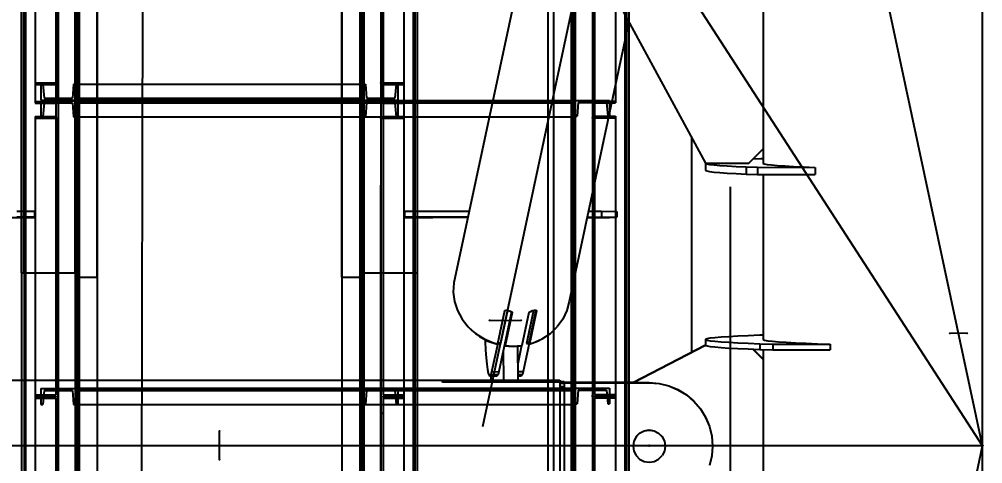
# Model space of a CAD drawing. Header units: millimetres. Extents: x 150209.93 to 150215.05, y 136675.65 to 136679.93.
# Drawn here: x 150213.5476 to 150213.6145, y 136677.6296 to 136677.6605 of the extents above; entities that cross this region are included whole.
import ezdxf

# ---------------------------------------------------------------- set-up
doc = ezdxf.new("R2010")
doc.units = ezdxf.units.MM
doc.header["$LTSCALE"] = 0.25
for name, pattern in [('CENTER', [50.8, 31.75, -6.35, 6.35, -6.35]), ('XKITLINE00', [0]), ('XKITLINE02', [4, 2, -2]), ('XKITLINE03', [6, 3, -1, 1, -1])]:
    doc.linetypes.add(name, pattern=pattern)
doc.styles.add('ROMANS', font='romans.shx')
doc.dimstyles.new('MD300', dxfattribs={"dimtxt": 2.5, "dimasz": 2.5, "dimexe": 1, "dimexo": 1, "dimgap": 0.5, "dimtad": 1, "dimdec": 1, "dimlfac": 50, "dimrnd": 0.5, "dimdsep": 46, "dimtxsty": 'ROMANS', "dimcen": 1, "dimclrd": 146, "dimclre": 146, "dimclrt": 30, "dimadec": 1, "dimazin": 2, "dimtfac": 1, "dimtdec": 1, "dimtmove": 0, "dimatfit": 1, "dimfxl": 1, "dimtolj": 1, "dimtzin": 0, "dimlwd": -1, "dimlwe": -1, "dimarcsym": 0})

# ---------------------------------------------------------------- blocks, each defined once
blk = doc.blocks.new('çatıı')
at = {"color": 116, "linetype": 'XKITLINE02', "true_color": 0x136734}
for p, q in [((23096.3, 10060.36), (23096.3, 11600.44)), ((23097.15, 10060.36), (23097.15, 11600.44)), ((23097.69, 10060.36), (23097.69, 11600.44)), ((23114.92, 10060.36), (23114.92, 11600.44)), ((23115, 10058.83), (23115, 11600.44)), ((23115.45, 10060.36), (23115.45, 11600.44)), ((23115.85, 10058.83), (23115.85, 11600.44)), ((23116.3, 10060.36), (23116.3, 11600.44)), ((23122.5, 10058.83), (23122.5, 11600.44)), ((23207.49, 10058.83), (23207.48, 11600.44)), ((23214.14, 10058.83), (23214.13, 11600.44)), ((23214.99, 10058.83), (23214.98, 11600.44)), ((23213.68, 10721.72), (23213.68, 10060.36)), ((23214.53, 10720.87), (23214.53, 10060.36)), ((23215.07, 10720.34), (23215.07, 10060.36)), ((23232.3, 10703.1), (23232.3, 10060.36)), ((23232.83, 10702.57), (23232.83, 10060.36)), ((23233.68, 10701.72), (23233.68, 10060.36)), ((23097.15, 10409.49), (23097.15, 9590.91)), ((23097.15, 10409.49), (23097.16, 9590.91)), ((23097.69, 10409.49), (23097.69, 9590.91)), ((23097.69, 10409.49), (23097.69, 9590.91)), ((23114.92, 10409.49), (23114.92, 9590.91)), ((23114.92, 10409.49), (23114.92, 9590.91)), ((23115, 10409.49), (23115, 9590.95)), ((23115, 10409.49), (23115, 9590.95)), ((23115.45, 10409.49), (23115.45, 9590.91)), ((23115.45, 10409.49), (23115.46, 9590.91)), ((23115.85, 10409.49), (23115.85, 9590.95)), ((23115.85, 10409.49), (23115.85, 9590.95)), ((23214.14, 10409.49), (23214.13, 9590.95)), ((23214.14, 10409.49), (23214.14, 9590.95)), ((23214.53, 10409.49), (23214.54, 9590.91)), ((23214.99, 10409.49), (23214.98, 9590.95)), ((23214.99, 10409.49), (23214.99, 9590.95)), ((23215.07, 10409.49), (23215.07, 9590.91)), ((23232.3, 10409.49), (23232.3, 9590.91)), ((23232.83, 10409.49), (23232.84, 9590.91)), ((23305.8, 10397.09), (23305.8, 9743.46)), ((23306.33, 10397.62), (23306.33, 9742.92)), ((23287.18, 10378.47), (23287.18, 9762.07)), ((23287.63, 10379.77), (23287.63, 9760.77)), ((23288.03, 10379.32), (23288.03, 9761.22)), ((23288.48, 10379.77), (23288.48, 9760.77)), ((23288.57, 10379.86), (23288.57, 9760.69)), ((23233.68, 10370.27), (23233.68, 9770.27)), ((23278.98, 10370.27), (23278.98, 9770.27)), ((23307.18, 10232.36), (23307.18, 10147.6)), ((23101.01, 10223.17), (23101.01, 10125.85)), ((23108.21, 10222.59), (23108.21, 10120.61)), ((23109.01, 10223.17), (23109.01, 10120.61)), ((23220.98, 10223.17), (23220.98, 10120.61)), ((23221.78, 10222.59), (23221.78, 10120.61)), ((23228.98, 10223.17), (23228.98, 10125.85)), ((23101, 10217.38), (23101, 10119.35)), ((23101.01, 10217.38), (23101.01, 10119.35)), ((23108.2, 10216.8), (23108.2, 10114.13)), ((23108.21, 10216.8), (23108.21, 10114.13)), ((23109, 10217.38), (23109, 10114.13)), ((23109.01, 10217.38), (23109.01, 10114.13)), ((23220.99, 10217.38), (23220.99, 10114.13)), ((23221.79, 10216.8), (23221.79, 10114.13)), ((23228.99, 10217.38), (23228.99, 10119.35)), ((23295.28, 10216.94), (23295.28, 10114.27)), ((23302.48, 10217.52), (23302.48, 10119.49)), ((23294.48, 10211.18), (23294.48, 10114.27)), ((23302.48, 10213.12), (23302.48, 10119.49)), ((23295.28, 10209.94), (23295.28, 10114.27)), ((23101.01, 10126.43), (23109.01, 10126.43)), ((23101.01, 10125.85), (23108.21, 10125.85)), ((23103, 10125.92), (23103.68, 10125.92)), ((23103, 10125.92), (23103, 10120.42)), ((23103, 10125.92), (23103, 10120.42)), ((23103.68, 10125.92), (23104.07, 10121.12)), ((23103.68, 10125.92), (23104.07, 10121.12)), ((23114.32, 10125.92), (23113.94, 10121.12)), ((23114.32, 10125.92), (23113.94, 10121.12)), ((23114.32, 10125.92), (23115, 10125.92)), ((23115, 10125.92), (23115, 10120.42)), ((23115, 10125.92), (23122.5, 10125.92)), ((23115, 10125.92), (23115, 10120.42)), ((23115, 10125.92), (23115, 10120.42)), ((23207.49, 10125.92), (23214.98, 10125.92)), ((23214.98, 10125.92), (23214.98, 10120.42)), ((23214.98, 10125.92), (23214.98, 10120.42)), ((23214.98, 10125.92), (23215.66, 10125.92)), ((23214.98, 10125.92), (23214.98, 10120.42)), ((23215.66, 10125.92), (23216.05, 10121.12)), ((23215.66, 10125.92), (23216.05, 10121.12)), ((23220.98, 10126.43), (23228.98, 10126.43)), ((23221.78, 10125.85), (23228.98, 10125.85)), ((23226.3, 10125.92), (23225.92, 10121.12)), ((23226.3, 10125.92), (23225.92, 10121.12)), ((23226.3, 10125.92), (23226.98, 10125.92)), ((23226.98, 10125.92), (23226.98, 10120.42)), ((23226.98, 10125.92), (23226.98, 10120.42)), ((23104.07, 10121.12), (23113.94, 10121.12)), ((23115, 10121.12), (23214.98, 10121.12)), ((23216.05, 10121.12), (23225.92, 10121.12)), ((23101, 10119.93), (23109, 10119.93)), ((23101, 10119.35), (23108.2, 10119.35)), ((23101.01, 10119.93), (23109.01, 10119.93)), ((23101.01, 10119.35), (23108.21, 10119.35)), ((23103, 10120.42), (23115, 10120.42)), ((23103, 10120.13), (23103, 10114.63)), ((23103, 10120.13), (23115, 10120.13)), ((23103, 10120.13), (23103, 10114.63)), ((23103, 10120.13), (23103, 10114.63)), ((23103, 10120.13), (23115, 10120.13)), ((23103, 10120.13), (23103, 10114.63)), ((23104.07, 10119.43), (23103.68, 10114.63)), ((23104.07, 10119.43), (23103.68, 10114.63)), ((23104.07, 10119.43), (23103.68, 10114.63)), ((23104.07, 10119.43), (23103.68, 10114.63)), ((23104.07, 10119.43), (23113.94, 10119.43)), ((23104.07, 10119.43), (23113.94, 10119.43)), ((23108.2, 10119.94), (23108.2, 10017.96)), ((23108.2, 10119.94), (23109, 10119.94)), ((23108.21, 10120.61), (23109.01, 10120.61)), ((23108.21, 10119.94), (23108.21, 10017.96)), ((23108.21, 10119.94), (23109.01, 10119.94)), ((23109, 10119.94), (23109, 10017.38)), ((23109.01, 10119.94), (23109.01, 10017.38)), ((23113.94, 10119.43), (23114.32, 10114.63)), ((23113.94, 10119.43), (23114.32, 10114.63)), ((23113.94, 10119.43), (23114.32, 10114.63)), ((23113.94, 10119.43), (23114.32, 10114.63)), ((23115, 10120.42), (23122.5, 10120.42)), ((23115, 10120.13), (23115, 10114.63)), ((23115, 10120.13), (23122.5, 10120.13)), ((23115, 10120.13), (23115, 10114.63)), ((23115, 10120.13), (23122.5, 10120.13)), ((23115, 10120.13), (23115, 10114.63)), ((23115, 10120.13), (23115, 10114.63)), ((23115, 10120.13), (23115, 10114.63)), ((23115, 10120.13), (23115, 10114.63)), ((23115, 10119.43), (23288.48, 10119.43)), ((23115, 10119.43), (23214.98, 10119.43)), ((23207.49, 10120.42), (23214.98, 10120.42)), ((23207.49, 10120.13), (23278.98, 10120.13)), ((23207.49, 10120.13), (23214.98, 10120.13)), ((23214.98, 10120.42), (23226.98, 10120.42)), ((23214.98, 10120.13), (23214.98, 10114.63)), ((23214.98, 10120.13), (23214.98, 10114.63)), ((23214.98, 10120.13), (23226.98, 10120.13)), ((23214.98, 10120.13), (23214.98, 10114.63)), ((23216.05, 10119.43), (23215.66, 10114.63)), ((23216.05, 10119.43), (23215.66, 10114.63)), ((23216.05, 10119.43), (23225.92, 10119.43)), ((23220.98, 10120.61), (23221.78, 10120.61)), ((23220.99, 10119.94), (23220.99, 10021.9)), ((23220.99, 10119.94), (23221.79, 10119.94)), ((23220.99, 10119.93), (23228.99, 10119.93)), ((23221.79, 10119.94), (23221.79, 10021.9)), ((23221.79, 10119.93), (23221.79, 10114.13)), ((23221.79, 10119.35), (23228.99, 10119.35)), ((23225.92, 10119.43), (23226.3, 10114.63)), ((23225.92, 10119.43), (23226.3, 10114.63)), ((23226.98, 10120.13), (23226.98, 10114.63)), ((23226.98, 10120.13), (23226.98, 10114.63)), ((23287.18, 10120.13), (23288.48, 10120.13)), ((23288.48, 10120.27), (23288.48, 10114.77)), ((23288.48, 10120.27), (23300.48, 10120.27)), ((23288.48, 10120.27), (23288.48, 10114.77)), ((23288.48, 10120.13), (23288.48, 10114.63)), ((23289.55, 10119.57), (23289.16, 10114.77)), ((23289.55, 10119.57), (23289.16, 10114.77)), ((23289.55, 10119.57), (23299.42, 10119.57)), ((23294.48, 10120.09), (23294.48, 10017.52)), ((23294.48, 10120.09), (23295.28, 10120.09)), ((23294.48, 10120.07), (23302.48, 10120.07)), ((23295.28, 10120.09), (23295.28, 10018.11)), ((23295.28, 10119.49), (23302.48, 10119.49)), ((23299.42, 10119.57), (23299.8, 10114.77)), ((23299.42, 10119.57), (23299.8, 10114.77)), ((23300.48, 10120.27), (23300.48, 10114.77)), ((23300.48, 10120.27), (23300.48, 10114.77)), ((23101, 10114.7), (23101, 10017.38)), ((23101, 10114.7), (23108.2, 10114.7)), ((23101, 10114.12), (23109, 10114.12)), ((23101.01, 10114.7), (23101.01, 10017.38)), ((23101.01, 10114.7), (23108.21, 10114.7)), ((23101.01, 10114.12), (23109.01, 10114.12)), ((23103, 10114.63), (23103.68, 10114.63)), ((23103, 10114.63), (23103.68, 10114.63)), ((23108.2, 10114.13), (23109, 10114.13)), ((23108.21, 10114.13), (23109.01, 10114.13)), ((23114.32, 10114.63), (23115, 10114.63)), ((23114.32, 10114.63), (23115, 10114.63)), ((23115, 10114.63), (23122.5, 10114.63)), ((23115, 10114.63), (23122.5, 10114.63)), ((23207.49, 10114.63), (23278.98, 10114.63)), ((23207.49, 10114.63), (23214.98, 10114.63)), ((23214.98, 10114.63), (23215.66, 10114.63)), ((23220.99, 10114.13), (23221.79, 10114.13)), ((23220.99, 10114.12), (23228.99, 10114.12)), ((23221.79, 10114.7), (23228.99, 10114.7)), ((23226.3, 10114.63), (23226.98, 10114.63)), ((23228.99, 10114.7), (23228.99, 10017.38)), ((23287.18, 10114.63), (23288.48, 10114.63)), ((23288.48, 10114.77), (23289.16, 10114.77)), ((23294.48, 10114.27), (23295.28, 10114.27)), ((23294.48, 10114.26), (23302.48, 10114.26)), ((23295.28, 10114.84), (23302.48, 10114.84)), ((23299.8, 10114.77), (23300.48, 10114.77)), ((23302.48, 10114.84), (23302.48, 10017.52)), ((23096.3, 10060.36), (23116.3, 10060.36)), ((23115, 10058.83), (23122.5, 10058.83)), ((23207.49, 10058.83), (23214.99, 10058.83)), ((23213.68, 10060.36), (23233.68, 10060.36)), ((23096.3, 10023.11), (23096.3, 9977.44)), ((23096.3, 10023.11), (23096.3, 9977.44)), ((23108.2, 10023.2), (23109, 10023.2)), ((23108.2, 10023.2), (23108.2, 10017.96)), ((23108.21, 10023.2), (23109.01, 10023.2)), ((23109, 10023.2), (23109, 10017.38)), ((23116.3, 10023.11), (23116.3, 9977.44)), ((23116.3, 10023.11), (23116.3, 9977.44)), ((23122.5, 10023.11), (23122.5, 9977.44)), ((23122.5, 10023.11), (23122.5, 9977.44)), ((23207.48, 10023.11), (23207.48, 9977.44)), ((23207.49, 10023.11), (23207.49, 9977.44)), ((23213.68, 10023.11), (23213.68, 9977.44)), ((23220.99, 10023.2), (23221.79, 10023.2)), ((23220.99, 10021.9), (23220.99, 10017.38)), ((23221.79, 10021.9), (23221.79, 10017.96)), ((23228.98, 10023.11), (23228.98, 9977.44)), ((23228.99, 10021.9), (23228.99, 10017.96)), ((23278.98, 10023.11), (23278.98, 9977.44)), ((23280.98, 10023.11), (23280.98, 9977.44)), ((23287.18, 10022.4), (23287.18, 9978.15)), ((23294.48, 10023.35), (23295.28, 10023.35)), ((23294.48, 10022.4), (23294.48, 10017.52)), ((23307.18, 10022.4), (23307.18, 9978.15)), ((23101, 10017.96), (23108.2, 10017.96)), ((23101, 10017.96), (23101, 10017.38)), ((23101, 10017.38), (23101, 9919.35)), ((23101, 10017.38), (23109, 10017.38)), ((23101, 10017.38), (23109, 10017.38)), ((23101.01, 10017.96), (23108.21, 10017.96)), ((23101.01, 10017.38), (23101.01, 9919.35)), ((23101.01, 10017.38), (23109.01, 10017.38)), ((23101.01, 10017.38), (23109.01, 10017.38)), ((23103, 10020.13), (23103, 10014.63)), ((23103, 10020.13), (23115, 10020.13)), ((23103, 10020.13), (23103, 10014.63)), ((23103, 10020.13), (23103, 10014.63)), ((23103, 10020.13), (23115, 10020.13)), ((23103, 10020.13), (23103, 10014.63)), ((23104.07, 10019.43), (23103.68, 10014.63)), ((23104.07, 10019.43), (23103.68, 10014.63)), ((23104.07, 10019.43), (23103.68, 10014.63)), ((23104.07, 10019.43), (23103.68, 10014.63)), ((23104.07, 10019.43), (23113.94, 10019.43)), ((23104.07, 10019.43), (23113.94, 10019.43)), ((23109, 10017.38), (23109, 9914.13)), ((23109.01, 10017.38), (23109.01, 9914.13)), ((23113.94, 10019.43), (23114.32, 10014.63)), ((23113.94, 10019.43), (23114.32, 10014.63)), ((23113.94, 10019.43), (23114.32, 10014.63)), ((23113.94, 10019.43), (23114.32, 10014.63)), ((23115, 10020.13), (23288.48, 10020.13)), ((23115, 10020.13), (23115, 10014.63)), ((23115, 10020.13), (23214.98, 10020.13)), ((23115, 10020.13), (23115, 10014.63)), ((23115, 10020.13), (23115, 10014.63)), ((23115, 10020.13), (23115, 10014.63)), ((23115, 10020.13), (23115, 10014.63)), ((23115, 10020.13), (23115, 10014.63)), ((23115, 10019.43), (23288.48, 10019.43)), ((23115, 10019.43), (23214.98, 10019.43)), ((23214.98, 10020.13), (23214.98, 10014.63)), ((23214.98, 10020.13), (23214.98, 10014.63)), ((23214.98, 10020.13), (23226.98, 10020.13)), ((23214.98, 10020.13), (23214.98, 10014.63)), ((23216.05, 10019.43), (23215.66, 10014.63)), ((23216.05, 10019.43), (23215.66, 10014.63)), ((23216.05, 10019.43), (23225.92, 10019.43)), ((23220.99, 10017.38), (23220.99, 9914.13)), ((23220.99, 10017.38), (23228.99, 10017.38)), ((23220.99, 10017.38), (23228.99, 10017.38)), ((23221.79, 10017.96), (23228.99, 10017.96)), ((23225.92, 10019.43), (23226.3, 10014.63)), ((23225.92, 10019.43), (23226.3, 10014.63)), ((23226.98, 10020.13), (23226.98, 10014.63)), ((23226.98, 10020.13), (23226.98, 10014.63)), ((23228.99, 10017.38), (23228.99, 9978.88)), ((23288.48, 10020.27), (23288.48, 10014.77)), ((23288.48, 10020.27), (23300.48, 10020.27)), ((23288.48, 10020.27), (23288.48, 10014.77)), ((23288.48, 10020.13), (23288.48, 10014.63)), ((23289.55, 10019.57), (23289.16, 10014.77)), ((23289.55, 10019.57), (23289.16, 10014.77)), ((23289.55, 10019.57), (23299.42, 10019.57)), ((23294.48, 10017.52), (23294.48, 9914.27)), ((23294.48, 10017.52), (23302.48, 10017.52)), ((23294.48, 10017.52), (23302.48, 10017.52)), ((23295.28, 10018.11), (23302.48, 10018.11)), ((23299.42, 10019.57), (23299.8, 10014.77)), ((23299.42, 10019.57), (23299.8, 10014.77)), ((23300.48, 10020.27), (23300.48, 10014.77)), ((23300.48, 10020.27), (23300.48, 10014.77)), ((23302.48, 10017.52), (23302.48, 9919.49)), ((23101, 10016.8), (23108.2, 10016.8)), ((23101.01, 10016.8), (23108.21, 10016.8)), ((23103, 10014.63), (23103.68, 10014.63)), ((23103, 10014.63), (23103.68, 10014.63)), ((23108.2, 10016.8), (23108.2, 9914.13)), ((23108.21, 10016.8), (23108.21, 9914.13)), ((23114.32, 10014.63), (23115, 10014.63)), ((23114.32, 10014.63), (23115, 10014.63)), ((23115, 10014.63), (23288.48, 10014.63)), ((23115, 10014.63), (23214.98, 10014.63)), ((23214.98, 10014.63), (23215.66, 10014.63)), ((23221.79, 10016.8), (23221.79, 9978.88)), ((23221.79, 10016.8), (23228.99, 10016.8)), ((23226.3, 10014.63), (23226.98, 10014.63)), ((23288.48, 10014.77), (23289.16, 10014.77)), ((23295.28, 10016.94), (23295.28, 9914.27)), ((23295.28, 10016.94), (23302.48, 10016.94)), ((23299.8, 10014.77), (23300.48, 10014.77)), ((23108.2, 10011.57), (23109, 10011.57)), ((23108.21, 10011.57), (23109.01, 10011.57)), ((23220.99, 10011.57), (23221.79, 10011.57)), ((23294.48, 10011.72), (23295.28, 10011.72)), ((23294.48, 10009.95), (23294.48, 9920.07))]:
    blk.add_line(p, q, dxfattribs=at)
at = {"color": 1, "linetype": 'XKITLINE03'}
for p, q in [((23109, 11600.44), (23109, 10060.36)), ((23115, 10058.83), (23115, 11600.44)), ((23214.98, 11600.44), (23214.99, 10058.83)), ((23109, 10409.49), (23109, 9590.91)), ((23109.01, 9590.91), (23109, 10409.49)), ((23115, 9590.95), (23115, 10409.49)), ((23115, 9590.95), (23115, 10409.49)), ((23214.99, 10409.49), (23214.98, 9590.95)), ((23214.99, 10409.49), (23214.99, 9590.95)), ((23220.99, 9590.91), (23220.98, 10409.49)), ((23288.48, 9760.77), (23288.48, 10379.77)), ((23109.01, 10126.43), (23109.01, 10223.17)), ((23220.98, 10223.17), (23220.98, 10126.43)), ((23109, 10119.93), (23109, 10217.38)), ((23109.01, 10119.93), (23109.01, 10217.38)), ((23220.99, 10217.38), (23220.99, 10119.93)), ((23294.48, 10217.52), (23294.48, 10120.07)), ((23115, 10120.42), (23214.98, 10120.42)), ((23115, 10120.42), (23115, 10120.42)), ((23288.48, 10120.13), (23115, 10120.13)), ((23214.98, 10120.13), (23115, 10120.13)), ((23115, 10120.13), (23115, 10120.13)), ((23115, 10120.13), (23115, 10120.13)), ((23214.98, 10120.42), (23214.98, 10120.42)), ((23214.98, 10120.13), (23214.98, 10120.13)), ((23288.48, 10120.27), (23288.48, 10120.27)), ((23109, 10017.38), (23109, 10114.12)), ((23109.01, 10017.38), (23109.01, 10114.12)), ((23220.99, 10114.12), (23220.99, 10017.38)), ((23294.48, 10114.26), (23294.48, 10017.52)), ((23109, 9919.93), (23109, 10017.38)), ((23109.01, 9919.93), (23109.01, 10017.38)), ((23288.48, 10020.13), (23115, 10020.13)), ((23214.98, 10020.13), (23115, 10020.13)), ((23115, 10020.13), (23115, 10020.13)), ((23115, 10020.13), (23115, 10020.13)), ((23214.98, 10020.13), (23214.98, 10020.13)), ((23220.99, 10017.38), (23220.99, 9919.93)), ((23288.48, 10020.27), (23288.48, 10020.27)), ((23294.48, 10017.52), (23294.48, 9920.07))]:
    blk.add_line(p, q, dxfattribs=at)
at = {"color": 8, "linetype": 'CENTER'}
for p, q in [((23430, 10000.27), (22900, 10820.27)), ((23256.41, 10006.9), (23430, 10820.27)), ((23430, 8951.04), (23430, 10620.27)), ((23342.5, 9590.27), (23342.5, 10410.27)), ((23430, 10000.27), (23342.5, 10410.27)), ((23258.82, 10043.85), (23269.78, 10043.88)), ((23424.65, 10039.34), (23418.67, 10039.33)), ((23165, 9995.42), (23165, 10005.42)), ((23314.2, 10000.14), (23314.2, 10000.41)), ((22900, 9180.27), (23430, 10000.27)), ((23430, 10000.27), (22900, 10000.27)), ((23342.5, 9590.27), (23430, 10000.27))]:
    blk.add_line(p, q, dxfattribs=at)
at = {"color": 7, "linetype": 'XKITLINE00'}
for p, q in [((23096.3, 10409.49), (23096.3, 10023.11)), ((23096.3, 10409.49), (23096.3, 10023.11)), ((23116.3, 10409.49), (23116.3, 10023.11)), ((23116.3, 10409.49), (23116.3, 10023.11)), ((23122.5, 10409.49), (23122.5, 10023.11)), ((23122.5, 10409.49), (23122.5, 10023.11)), ((23207.49, 10302.46), (23207.48, 10023.11)), ((23207.49, 10302.46), (23207.49, 10023.11)), ((23213.68, 10292.87), (23213.68, 10023.11)), ((23228.98, 10269.2), (23228.98, 10023.11)), ((23278.98, 10191.84), (23278.98, 10023.11)), ((23280.98, 10188.75), (23280.98, 10023.11)), ((23287.18, 10180.45), (23287.18, 10022.4)), ((23307.18, 10147.6), (23307.18, 10022.4)), ((23122.5, 10125.92), (23207.49, 10125.92)), ((23122.5, 10120.42), (23207.49, 10120.42)), ((23122.5, 10120.13), (23207.49, 10120.13)), ((23122.5, 10120.13), (23207.49, 10120.13)), ((23278.98, 10120.13), (23287.18, 10120.13)), ((23122.5, 10114.63), (23207.49, 10114.63)), ((23122.5, 10114.63), (23207.49, 10114.63)), ((23278.98, 10114.63), (23287.18, 10114.63))]:
    blk.add_line(p, q, dxfattribs=at)
at = {"color": 8, "linetype": 'XKITLINE00'}
for p, q in [((23353.8, 10201.99), (23353.8, 10098.43)), ((23353.78, 10198.43), (23353.78, 10103.47)), ((23276.1, 10196.3), (23246.36, 10056.94)), ((23300.82, 10159.36), (23333.78, 10098.48)), ((23307.17, 10147.62), (23286.42, 10050.42)), ((23328.9, 10107.49), (23328.9, 10032.77)), ((23348.78, 10098.48), (23353.78, 10103.47)), ((23353.8, 10103.52), (23353.78, 10103.47)), ((23333.76, 10098.52), (23333.74, 10098.46)), ((23333.74, 10098.46), (23334.2, 10098.27)), ((23333.74, 10098.46), (23333.74, 10095.96)), ((23333.78, 10098.48), (23348.78, 10098.48)), ((23334.2, 10098.27), (23335.2, 10098.07)), ((23335.2, 10098.07), (23336.73, 10097.89)), ((23336.73, 10097.89), (23338.78, 10097.7)), ((23338.78, 10097.7), (23341.33, 10097.53)), ((23341.33, 10097.53), (23344.37, 10097.36)), ((23350.26, 10099.96), (23352.94, 10100.06)), ((23352.94, 10100.06), (23353.8, 10100.06)), ((23353.8, 10098.61), (23353.74, 10098.45)), ((23353.74, 10098.45), (23354.2, 10098.26)), ((23354.2, 10098.26), (23355.2, 10098.07)), ((23355.2, 10098.07), (23356.73, 10097.88)), ((23356.73, 10097.88), (23358.78, 10097.7)), ((23358.78, 10097.7), (23361.33, 10097.52)), ((23361.33, 10097.52), (23364.36, 10097.35)), ((23333.74, 10095.96), (23334.2, 10095.77)), ((23334.2, 10095.77), (23335.2, 10095.58)), ((23335.2, 10095.58), (23336.73, 10095.39)), ((23336.73, 10095.39), (23338.78, 10095.2)), ((23338.78, 10095.2), (23341.33, 10095.03)), ((23341.33, 10095.03), (23344.37, 10094.86)), ((23344.37, 10097.36), (23347.87, 10097.19)), ((23344.37, 10094.86), (23347.87, 10094.69)), ((23347.87, 10097.19), (23351.8, 10097.04)), ((23347.87, 10097.19), (23347.87, 10094.69)), ((23347.87, 10094.69), (23351.8, 10094.54)), ((23351.8, 10097.04), (23371.8, 10097.03)), ((23351.8, 10097.04), (23351.8, 10094.54)), ((23351.8, 10094.54), (23371.8, 10094.53)), ((23353.8, 10094.54), (23353.8, 10037.15)), ((23364.36, 10097.35), (23367.86, 10097.19)), ((23367.86, 10097.19), (23371.8, 10097.03)), ((23371.8, 10097.03), (23371.8, 10094.53)), ((23094.64, 10081.79), (23100.75, 10081.78)), ((23100.75, 10081.78), (23101.01, 10081.78)), ((23100.75, 10081.78), (23100.75, 10079.78)), ((23228.99, 10081.78), (23229.24, 10081.78)), ((23229.24, 10081.78), (23235.35, 10081.79)), ((23229.24, 10081.78), (23229.24, 10079.78)), ((23235.35, 10081.79), (23241.62, 10081.79)), ((23241.62, 10081.79), (23248, 10081.8)), ((23248, 10081.8), (23251.67, 10081.8)), ((23293.11, 10081.76), (23297.67, 10081.75)), ((23297.67, 10081.75), (23297.67, 10079.75)), ((23297.67, 10081.75), (23303.04, 10081.73)), ((23303.04, 10081.73), (23303.04, 10079.73)), ((23090.96, 10079.65), (23097.23, 10079.64)), ((23094.64, 10079.79), (23100.75, 10079.78)), ((23097.23, 10079.64), (23101.01, 10079.64)), ((23100.75, 10079.78), (23101.01, 10079.78)), ((23228.99, 10079.78), (23229.24, 10079.78)), ((23228.99, 10079.64), (23232.76, 10079.64)), ((23229.24, 10079.78), (23235.35, 10079.79)), ((23232.76, 10079.64), (23239.03, 10079.65)), ((23235.35, 10079.79), (23241.62, 10079.79)), ((23239.03, 10079.65), (23245.41, 10079.66)), ((23241.62, 10079.79), (23248, 10079.8)), ((23245.41, 10079.66), (23251.21, 10079.66)), ((23248, 10079.8), (23251.24, 10079.8)), ((23292.65, 10079.61), (23295.09, 10079.6)), ((23292.69, 10079.76), (23297.67, 10079.75)), ((23295.09, 10079.75), (23295.09, 10079.6)), ((23295.09, 10079.6), (23300.45, 10079.59)), ((23297.67, 10079.75), (23303.04, 10079.73)), ((23300.45, 10079.74), (23300.45, 10079.59)), ((23300.45, 10079.59), (23303.04, 10079.73)), ((23246.36, 10056.94), (23246.17, 10053.68)), ((23246.17, 10053.68), (23246.6, 10050.42)), ((23246.6, 10050.42), (23247.62, 10047.26)), ((23247.62, 10047.26), (23249.22, 10044.29)), ((23265.01, 10047.23), (23262.57, 10035.82)), ((23264.06, 10047.22), (23263.95, 10047.1)), ((23264.06, 10047.22), (23264.25, 10047.3)), ((23264.25, 10047.3), (23264.53, 10047.34)), ((23264.53, 10047.34), (23264.86, 10047.34)), ((23264.8, 10047.34), (23265.01, 10047.23)), ((23264.86, 10047.34), (23265.22, 10047.29)), ((23265.01, 10047.23), (23265.44, 10047.23)), ((23265.22, 10047.29), (23265.59, 10047.19)), ((23265.59, 10047.19), (23265.94, 10047.07)), ((23274.04, 10047.25), (23271.6, 10035.84)), ((23274.89, 10047.33), (23272.54, 10036.36)), ((23274.92, 10047.33), (23272.63, 10036.62)), ((23273.34, 10047.09), (23273.69, 10047.22)), ((23273.69, 10047.22), (23274.05, 10047.31)), ((23273.82, 10047.25), (23274.04, 10047.25)), ((23274.04, 10047.25), (23274.17, 10047.33)), ((23274.05, 10047.31), (23274.39, 10047.36)), ((23274.39, 10047.36), (23274.69, 10047.37)), ((23274.69, 10047.37), (23274.91, 10047.33)), ((23274.91, 10047.33), (23275.06, 10047.25)), ((23275.06, 10047.25), (23275.1, 10047.13)), ((23285.63, 10047.26), (23284.24, 10044.29)), ((23286.42, 10050.42), (23285.63, 10047.26)), ((23249.22, 10044.29), (23251.34, 10041.61)), ((23263.95, 10047.1), (23261.51, 10035.69)), ((23266.45, 10046.84), (23262, 10026.01)), ((23266.49, 10046.8), (23264.19, 10036.02)), ((23266.66, 10046.55), (23264.22, 10035.14)), ((23265.94, 10047.07), (23266.07, 10047)), ((23266.07, 10047), (23266.24, 10046.95)), ((23266.24, 10046.95), (23266.47, 10046.83)), ((23266.47, 10046.83), (23266.61, 10046.69)), ((23266.61, 10046.69), (23266.66, 10046.55)), ((23272.44, 10046.56), (23270, 10035.14)), ((23272.54, 10046.7), (23272.44, 10046.56)), ((23272.54, 10046.7), (23272.74, 10046.84)), ((23275.1, 10047.13), (23272.67, 10035.72)), ((23272.74, 10046.84), (23273.01, 10046.96)), ((23273.01, 10046.96), (23273.09, 10046.98)), ((23273.09, 10046.98), (23273.34, 10047.09)), ((23284.24, 10044.29), (23282.32, 10041.61)), ((23250.13, 10043.14), (23250.39, 10042.74)), ((23250.39, 10042.74), (23250.79, 10042.3)), ((23251.34, 10041.61), (23253.91, 10039.3)), ((23251.86, 10041.15), (23252.61, 10040.32)), ((23279.91, 10039.3), (23282.32, 10041.61)), ((23252.61, 10040.32), (23253.81, 10039.39)), ((23253.91, 10039.3), (23256.87, 10037.42)), ((23254, 10039.24), (23255.24, 10038.28)), ((23255.24, 10038.28), (23258.19, 10036.66)), ((23256.87, 10037.42), (23260.11, 10036.04)), ((23257.23, 10037.19), (23257.25, 10036.51)), ((23273.95, 10036.04), (23277.09, 10037.42)), ((23277.09, 10037.42), (23279.91, 10039.3)), ((23333.76, 10037.36), (23334.31, 10037.55)), ((23333.76, 10037.36), (23333.76, 10035.16)), ((23333.76, 10037.16), (23334.31, 10036.97)), ((23334.31, 10037.55), (23335.4, 10037.74)), ((23335.4, 10037.74), (23337.03, 10037.93)), ((23337.03, 10037.93), (23339.18, 10038.11)), ((23339.18, 10038.11), (23341.83, 10038.29)), ((23341.83, 10038.29), (23344.98, 10038.46)), ((23344.98, 10038.46), (23348.59, 10038.62)), ((23348.59, 10038.62), (23352.65, 10038.78)), ((23352.65, 10038.78), (23353.8, 10038.81)), ((23353.76, 10037.36), (23353.8, 10037.37)), ((23353.76, 10037.36), (23353.76, 10037.16)), ((23353.76, 10037.16), (23354.31, 10036.97)), ((23257.25, 10036.51), (23257.4, 10033.52)), ((23258.23, 10036.84), (23258.19, 10036.66)), ((23258.19, 10036.66), (23261.38, 10035.53)), ((23261.61, 10035.82), (23259.51, 10026)), ((23260.11, 10036.04), (23261.51, 10035.69)), ((23261.41, 10035.72), (23261.38, 10035.53)), ((23261.6, 10036.09), (23261.61, 10035.82)), ((23261.61, 10035.82), (23262.57, 10035.82)), ((23261.64, 10036.3), (23262.57, 10035.82)), ((23264.06, 10035.65), (23264.09, 10034.99)), ((23264.21, 10035.56), (23264.09, 10034.99)), ((23264.09, 10034.99), (23265.53, 10034.84)), ((23264.18, 10036.22), (23264.21, 10035.56)), ((23264.19, 10036.02), (23264.22, 10035.14)), ((23264.22, 10035.14), (23267.07, 10034.91)), ((23265.57, 10035.03), (23265.53, 10034.84)), ((23265.53, 10034.84), (23266.98, 10034.8)), ((23266.98, 10034.8), (23268.43, 10034.85)), ((23267.07, 10034.91), (23270, 10035.14)), ((23268.46, 10035.02), (23268.43, 10034.85)), ((23268.43, 10034.85), (23269.86, 10035)), ((23268.53, 10034.86), (23268.57, 10023.11)), ((23269.93, 10035.14), (23268.55, 10028.7)), ((23269.89, 10035.14), (23269.86, 10035)), ((23272.56, 10035.84), (23270.47, 10026.03)), ((23271.6, 10035.84), (23272.54, 10036.36)), ((23271.6, 10035.84), (23272.56, 10035.84)), ((23272.65, 10036.13), (23272.53, 10035.56)), ((23272.53, 10035.56), (23273.57, 10035.94)), ((23272.53, 10035.67), (23272.53, 10035.56)), ((23272.54, 10036.36), (23272.56, 10035.84)), ((23272.63, 10036.75), (23272.65, 10036.13)), ((23272.63, 10036.62), (23272.67, 10035.72)), ((23272.67, 10035.72), (23273.95, 10036.04)), ((23274.59, 10036.32), (23275.63, 10036.71)), ((23275.63, 10036.71), (23276.16, 10037.01)), ((23275.65, 10036.79), (23275.63, 10036.71)), ((23308.55, 10022.19), (23333.76, 10035.3)), ((23308.81, 10022.2), (23333.76, 10035.18)), ((23333.76, 10035.16), (23334.31, 10034.97)), ((23334.31, 10036.97), (23335.4, 10036.77)), ((23334.31, 10034.97), (23335.4, 10034.77)), ((23335.4, 10036.77), (23337.03, 10036.58)), ((23335.4, 10034.77), (23337.03, 10034.59)), ((23337.03, 10036.58), (23339.18, 10036.4)), ((23337.03, 10034.59), (23339.18, 10034.4)), ((23339.18, 10036.4), (23341.83, 10036.22)), ((23339.18, 10034.4), (23341.83, 10034.22)), ((23341.83, 10036.22), (23344.98, 10036.05)), ((23341.83, 10034.22), (23344.98, 10034.05)), ((23344.98, 10036.05), (23348.59, 10035.89)), ((23344.98, 10034.05), (23348.59, 10033.89)), ((23348.59, 10035.89), (23352.65, 10035.74)), ((23348.59, 10033.89), (23352.65, 10033.74)), ((23350.16, 10033.83), (23353.8, 10030.2)), ((23350.29, 10033.83), (23353.8, 10030.32)), ((23352.65, 10035.74), (23357.11, 10035.6)), ((23352.65, 10035.74), (23352.65, 10033.74)), ((23354.31, 10036.97), (23355.4, 10036.77)), ((23355.4, 10036.77), (23357.03, 10036.58)), ((23357.03, 10036.58), (23359.18, 10036.4)), ((23357.11, 10035.6), (23377.11, 10035.6)), ((23357.11, 10035.6), (23357.11, 10033.6)), ((23359.18, 10036.4), (23361.83, 10036.22)), ((23361.83, 10036.22), (23364.98, 10036.05)), ((23364.98, 10036.05), (23368.59, 10035.89)), ((23368.59, 10035.89), (23372.65, 10035.74)), ((23372.65, 10035.74), (23377.11, 10035.6)), ((23377.11, 10035.6), (23377.11, 10033.6)), ((23257.4, 10033.52), (23257.59, 10030.85)), ((23257.59, 10030.85), (23257.81, 10028.57)), ((23263.56, 10033.29), (23263.59, 10023.11)), ((23352.65, 10033.74), (23357.11, 10033.6)), ((23353.8, 10033.7), (23353.8, 10030.26)), ((23357.11, 10033.6), (23377.11, 10033.6)), ((23257.81, 10028.57), (23258.07, 10026.76)), ((23353.8, 10030.26), (23353.8, 10030.2)), ((23353.8, 10030.2), (23353.8, 9970.23)), ((23258.07, 10026.76), (23258.34, 10025.46)), ((23258.34, 10025.46), (23258.64, 10024.73)), ((23258.64, 10024.73), (23258.94, 10024.57)), ((23259.23, 10025), (23258.94, 10024.57)), ((23258.94, 10024.57), (23261.43, 10024.58)), ((23259.2, 10024.57), (23259.2, 10023.11)), ((23259.51, 10026), (23259.23, 10025)), ((23259.23, 10025), (23261.72, 10025.01)), ((23259.51, 10026), (23262, 10026.01)), ((23261.72, 10025.01), (23261.43, 10024.58)), ((23262, 10026.01), (23261.72, 10025.01)), ((23268.56, 10026.03), (23270.47, 10026.03)), ((23268.56, 10025.02), (23270.19, 10025.03)), ((23268.56, 10024.59), (23269.89, 10024.6)), ((23270.19, 10025.03), (23269.89, 10024.6)), ((23270.47, 10026.03), (23270.19, 10025.03)), ((23046.8, 10023.11), (23283.2, 10023.11)), ((23242.11, 10022.72), (23242.19, 10022.76)), ((23242.11, 10022.72), (23242.11, 10022.68)), ((23242.11, 10022.68), (23242.19, 10022.65)), ((23242.19, 10022.76), (23242.36, 10022.79)), ((23242.19, 10022.65), (23242.36, 10022.57)), ((23242.36, 10022.79), (23242.6, 10022.81)), ((23242.36, 10022.57), (23242.6, 10022.51)), ((23242.6, 10022.81), (23242.89, 10022.83)), ((23242.6, 10022.51), (23242.89, 10022.47)), ((23242.89, 10022.83), (23242.89, 10022.47)), ((23242.89, 10022.83), (23243.2, 10022.83)), ((23242.89, 10022.47), (23243.2, 10022.46)), ((23243.2, 10022.83), (23243.2, 10022.46)), ((23243.2, 10022.83), (23283.2, 10022.83)), ((23243.2, 10022.46), (23283.2, 10022.46)), ((23283.2, 10023.11), (23283.2, 10021.5)), ((23283.2, 10022.55), (23284.7, 10022.55)), ((23283.2, 10022.41), (23284.7, 10022.41)), ((23283.2, 10022.19), (23314.2, 10022.19)), ((23283.2, 10022.13), (23314.2, 10022.13)), ((23283.2, 10022), (23284.7, 10022)), ((23283.2, 10021.5), (23283.2, 9977.44)), ((23283.2, 10020.88), (23284.7, 10020.88)), ((23284.7, 10022.61), (23284.7, 10022.19)), ((23284.7, 10022.4), (23308.96, 10022.4)), ((23284.7, 10022.34), (23308.84, 10022.34)), ((23284.7, 10022), (23284.7, 10019.23)), ((23314.2, 10022.19), (23317.64, 10021.92)), ((23314.2, 10022.19), (23314.2, 10022.13)), ((23314.2, 10022.13), (23317.64, 10021.86)), ((23317.64, 10021.92), (23320.99, 10021.11)), ((23317.64, 10021.92), (23317.64, 10021.86)), ((23317.64, 10021.86), (23320.99, 10021.05)), ((23320.99, 10021.11), (23324.18, 10019.79)), ((23320.99, 10021.05), (23324.18, 10019.73)), ((23284.7, 10019.23), (23284.7, 9978.28)), ((23324.18, 10019.79), (23327.13, 10017.99)), ((23324.18, 10019.73), (23327.13, 10017.93)), ((23327.13, 10017.99), (23329.75, 10015.75)), ((23327.13, 10017.93), (23329.75, 10015.69)), ((23329.75, 10015.75), (23331.99, 10013.12)), ((23329.75, 10015.69), (23331.99, 10013.06)), ((23331.99, 10013.12), (23333.8, 10010.18)), ((23331.99, 10013.06), (23333.8, 10010.12)), ((23333.8, 10010.18), (23335.12, 10006.99)), ((23333.8, 10010.12), (23335.12, 10006.93)), ((23309.66, 10003.43), (23310.9, 10004.67)), ((23309.66, 10003.4), (23310.9, 10004.64)), ((23310.9, 10004.67), (23312.46, 10005.46)), ((23310.9, 10004.64), (23312.46, 10005.44)), ((23312.46, 10005.46), (23314.2, 10005.74)), ((23312.46, 10005.44), (23314.2, 10005.71)), ((23314.2, 10005.74), (23314.2, 10005.71)), ((23314.2, 10005.74), (23315.93, 10005.46)), ((23314.2, 10005.71), (23315.93, 10005.44)), ((23315.93, 10005.46), (23317.49, 10004.67)), ((23315.93, 10005.44), (23317.49, 10004.64)), ((23317.49, 10004.67), (23318.73, 10003.43)), ((23317.49, 10004.64), (23318.73, 10003.4)), ((23335.12, 10006.99), (23335.92, 10003.64)), ((23335.12, 10006.93), (23335.92, 10003.58)), ((23308.87, 10001.84), (23308.6, 10000.11)), ((23309.66, 10003.43), (23308.87, 10001.87)), ((23309.66, 10003.4), (23308.87, 10001.84)), ((23318.73, 10003.43), (23319.52, 10001.87)), ((23318.73, 10003.4), (23319.52, 10001.84)), ((23319.52, 10001.84), (23319.8, 10000.11)), ((23335.92, 10003.58), (23336.2, 10000.14)), ((23308.6, 10000.11), (23308.87, 9998.38)), ((23308.87, 9998.38), (23309.66, 9996.82)), ((23319.52, 9998.38), (23318.73, 9996.82)), ((23319.8, 10000.11), (23319.52, 9998.38)), ((23336.2, 10000.14), (23335.92, 9996.7)), ((23309.66, 9996.82), (23310.9, 9995.59)), ((23310.9, 9995.59), (23312.46, 9994.79)), ((23312.46, 9994.79), (23314.2, 9994.52)), ((23314.2, 9994.52), (23315.93, 9994.79)), ((23315.93, 9994.79), (23317.49, 9995.59)), ((23317.49, 9995.59), (23318.73, 9996.82)), ((23335.92, 9996.7), (23335.12, 9993.34))]:
    blk.add_line(p, q, dxfattribs=at)
at = {"color": 1, "linetype": 'XKITLINE00'}
for centre in [(23109.01, 10126.43), (23220.98, 10126.43), (23109, 10119.93), (23109.01, 10119.93), (23115, 10120.42), (23115, 10120.42), (23115, 10120.13), (23115, 10120.13), (23115, 10120.13), (23115, 10120.13), (23214.98, 10120.42), (23214.98, 10120.42), (23214.98, 10120.13), (23214.98, 10120.13), (23220.99, 10119.93), (23288.48, 10120.27), (23288.48, 10120.13), (23294.48, 10120.07), (23109, 10114.12), (23109.01, 10114.12), (23220.99, 10114.12), (23294.48, 10114.26), (23109, 10060.36), (23115, 10058.83), (23214.99, 10058.83), (23109, 10017.38), (23109, 10017.38), (23109.01, 10017.38), (23109.01, 10017.38), (23115, 10020.13), (23115, 10020.13), (23115, 10020.13), (23115, 10020.13), (23214.98, 10020.13), (23214.98, 10020.13), (23220.99, 10017.38), (23220.99, 10017.38), (23288.48, 10020.27), (23288.48, 10020.13), (23294.48, 10017.52), (23294.48, 10017.52)]:
    blk.add_circle(centre, 0.05, dxfattribs=at)
at = {"color": 8, "linetype": 'XKITLINE00'}
for centre in [(23258.82, 10043.85), (23269.78, 10043.88), (23418.67, 10039.33), (23424.65, 10039.34), (23165, 10005.42), (23314.2, 10000.41), (23314.2, 10000.14), (23430, 10000.27), (23430, 10000.27), (23430, 10000.27), (23430, 10000.27), (23430, 10000.27), (23165, 9995.42)]:
    blk.add_circle(centre, 0.05, dxfattribs=at)
blk = doc.blocks.new('*D6')
at = {"color": 146, "transparency": 16777216}
for p, q in [((150212.86359, 136678.626031), (150213.527899, 136678.624802)), ((150212.83196, 136677.744973), (150212.83174, 136677.626088)), ((150213.556269, 136677.743633), (150213.556049, 136677.624748))]:
    blk.add_line(p, q, dxfattribs=at)
for points in [[(150212.863599, 136678.631031), (150212.86358, 136678.621031), (150212.83359, 136678.626086)], [(150213.527908, 136678.629802), (150213.527889, 136678.619802), (150213.557899, 136678.624747)]]:
    blk.add_solid(points, dxfattribs=at)
at = {"layer": 'DEFPOINTS', "color": 0, "transparency": 16777216}
for p in [(150212.83381, 136678.744971), (150213.558118, 136678.743631), (150213.557899, 136678.624747)]:
    blk.add_point(p, dxfattribs=at)
at = {"color": 30, "transparency": 16777216, "insert": (150213.19579, 136678.650416), "char_height": 0.03, "attachment_point": 5, "rotation": 359.89403, "style": 'ROMANS'}
blk.add_mtext('\\A1;36', dxfattribs=at)

msp = doc.modelspace()

# ---------------------------------------------------------------- block references
at = {"xscale": 0.0002000170049888334, "yscale": 0.0002000170049888334, "zscale": 0.0002000170049888334}
msp.add_blockref('çatıı', (150208.928067, 136675.630592), dxfattribs=at)

# ---------------------------------------------------------------- dimensions: what is measured, and where the dimension line sits
dim = msp.add_aligned_dim(p1=(150212.83381, 136678.744971), p2=(150213.558118, 136678.743631), distance=-0.118885, dimstyle='MD300', override={"dimtxt": 0.03, "dimasz": 0.03, "dimgap": 0.01})
dim.commit()
dim.dimension.update_dxf_attribs({"geometry": '*D6', "text_midpoint": (150213.19579, 136678.650416)})

doc.saveas('drawing.dxf')
